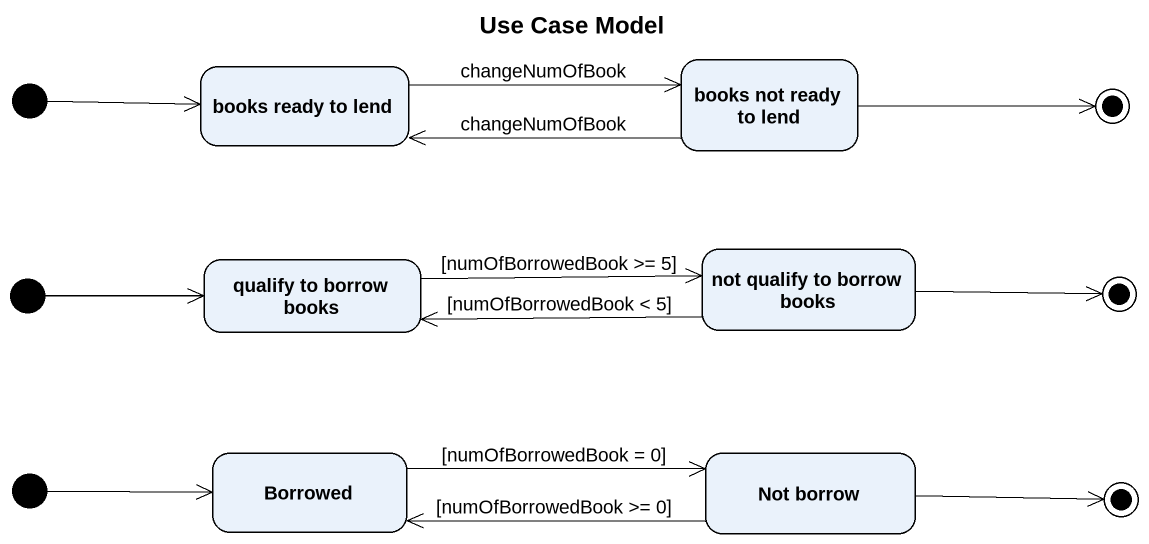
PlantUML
@startuml
title Use Case Model
hide empty description
state initial1 <<start>>
state "books ready to lend" as books_ready_to_lend
state "books not ready to lend" as books_not_ready_to_lend
state final1 <<end>>
state "qualify to borrow books" as qualify_to_borrow_books
state "not qualify to borrow books" as not_qualify_to_borrow_books
state initial2 <<start>>
state final2 <<end>>
state initial3 <<start>>
state Borrowed
state "Not borrow" as Not_borrow
state final3 <<end>>
initial1 -right-> books_ready_to_lend
books_ready_to_lend -right-> books_not_ready_to_lend : changeNumOfBook
books_not_ready_to_lend -left-> books_ready_to_lend : changeNumOfBook
books_not_ready_to_lend -right-> final1
qualify_to_borrow_books -right-> not_qualify_to_borrow_books : [numOfBorrowedBook >= 5]
not_qualify_to_borrow_books -left-> qualify_to_borrow_books : [numOfBorrowedBook < 5]
not_qualify_to_borrow_books -right-> final2
initial2 -right-> qualify_to_borrow_books
initial3 -right-> Borrowed
Borrowed -right-> Not_borrow : [numOfBorrowedBook = 0]
Not_borrow -left-> Borrowed : [numOfBorrowedBook >= 0]
Not_borrow -right-> final3
@enduml
